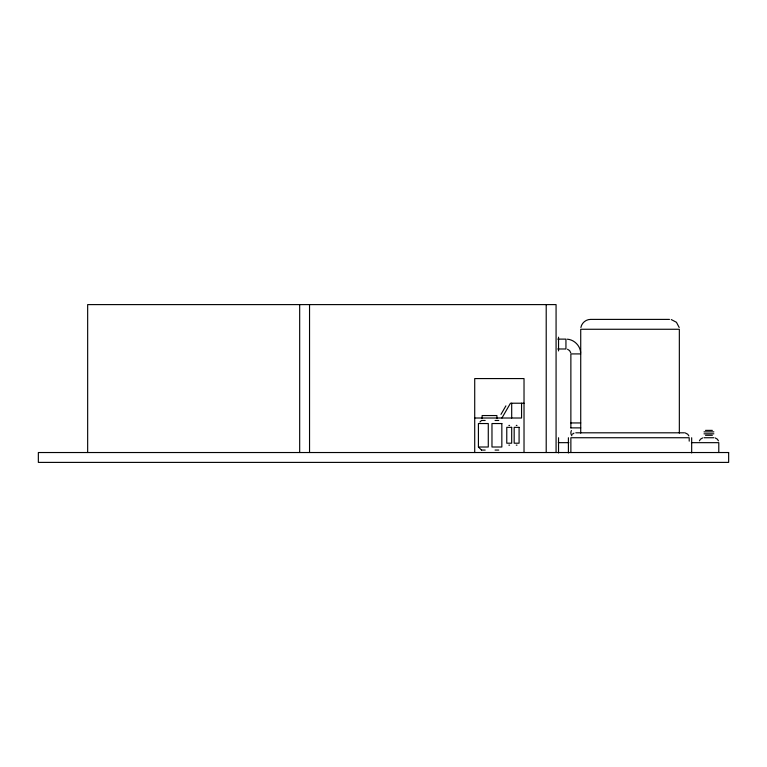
<?xml version="1.0" encoding="UTF-8"?>
<svg xmlns="http://www.w3.org/2000/svg" width="767" height="767" viewBox="0 0 767 767"><rect width="100%" height="100%" fill="white"/><g stroke="black" fill="none" stroke-linecap="round" stroke-linejoin="round"><path stroke-width="1.15" d="M580.887 327.471C581.702 322.917 585.969 319.369 590.59 319.398L669.486 319.398M699.408 440.852L700.511 439.184L702.639 437.928M500.985 414.381L505.904 405.868M501.925 418.015L510.467 403.221L524.024 403.221M479.941 422.003L481.465 420.479M572.307 434.247L573.975 433.154M557.743 339.119L565.941 339.119L565.941 348.985L557.743 348.985M580.724 353.913L570.869 353.913L570.869 427.881M474.715 418.015L521.56 418.015L521.56 403.221M481.503 420.479L485.185 420.479M495.06 420.479L498.751 420.479M570.869 422.943L580.724 422.943M508.876 425.407L509.585 425.407M516.277 425.407L516.987 425.407M570.878 427.881L580.715 427.881M705.496 430.373L712.361 430.373M704.001 431.859L713.856 431.859M575.796 432.809L684.279 432.809M704.001 433.825L713.856 433.825M705.496 435.301L712.361 435.301M704.02 437.736L713.837 437.736M558.309 442.664L568.874 442.664M691.431 442.664L718.784 442.664L718.784 452.53M508.876 445.138L509.585 445.138M516.277 445.138L516.987 445.138M478.416 447.008L488.282 447.008L488.282 423.537L478.416 423.537L478.416 447.008L481.465 450.066M481.503 450.066L485.185 450.066M495.06 450.066L498.751 450.066M567.331 339.187C574.215 339.714 580.14 345.639 580.667 352.523M671.278 319.561L676.456 322.293L679.178 327.471M685.171 432.885L687.759 434.247L688.862 435.924M715.218 437.928L717.346 439.184L718.439 440.852M567.532 349.253L569.593 350.615L570.734 352.762M691.671 437.736L691.671 452.933M689.207 441.15L689.207 437.736L570.869 437.736L570.869 452.53M679.341 433.115L679.341 329.264L580.724 329.264L580.724 433.115M568.405 437.736L568.405 452.933M558.539 337.173L558.539 350.941M558.539 437.736L558.539 452.933M556.075 452.53L556.075 304.604L87.659 304.604L87.659 452.53M546.209 304.604L546.209 452.53M524.024 452.53L524.024 378.572L474.715 378.572L474.715 452.53M511.694 403.221L511.694 418.015M496.911 418.504L496.911 415.551L482.117 415.551L482.117 418.504M309.542 304.604L309.542 452.53M299.676 304.604L299.676 452.53M571.846 435.761A4.928 4.928 0 0 1 571.415 430.546M501.839 423.537L491.973 423.537L491.973 447.008L501.839 447.008L501.839 423.537M511.685 427.344L506.776 427.344L506.766 443.201L511.685 443.201L511.694 427.344M519.086 427.344L514.178 427.344L514.168 443.201L519.086 443.201L519.096 427.344M728.65 452.53L38.35 452.53L38.35 462.396L728.65 462.396L728.65 452.53"/></g></svg>
